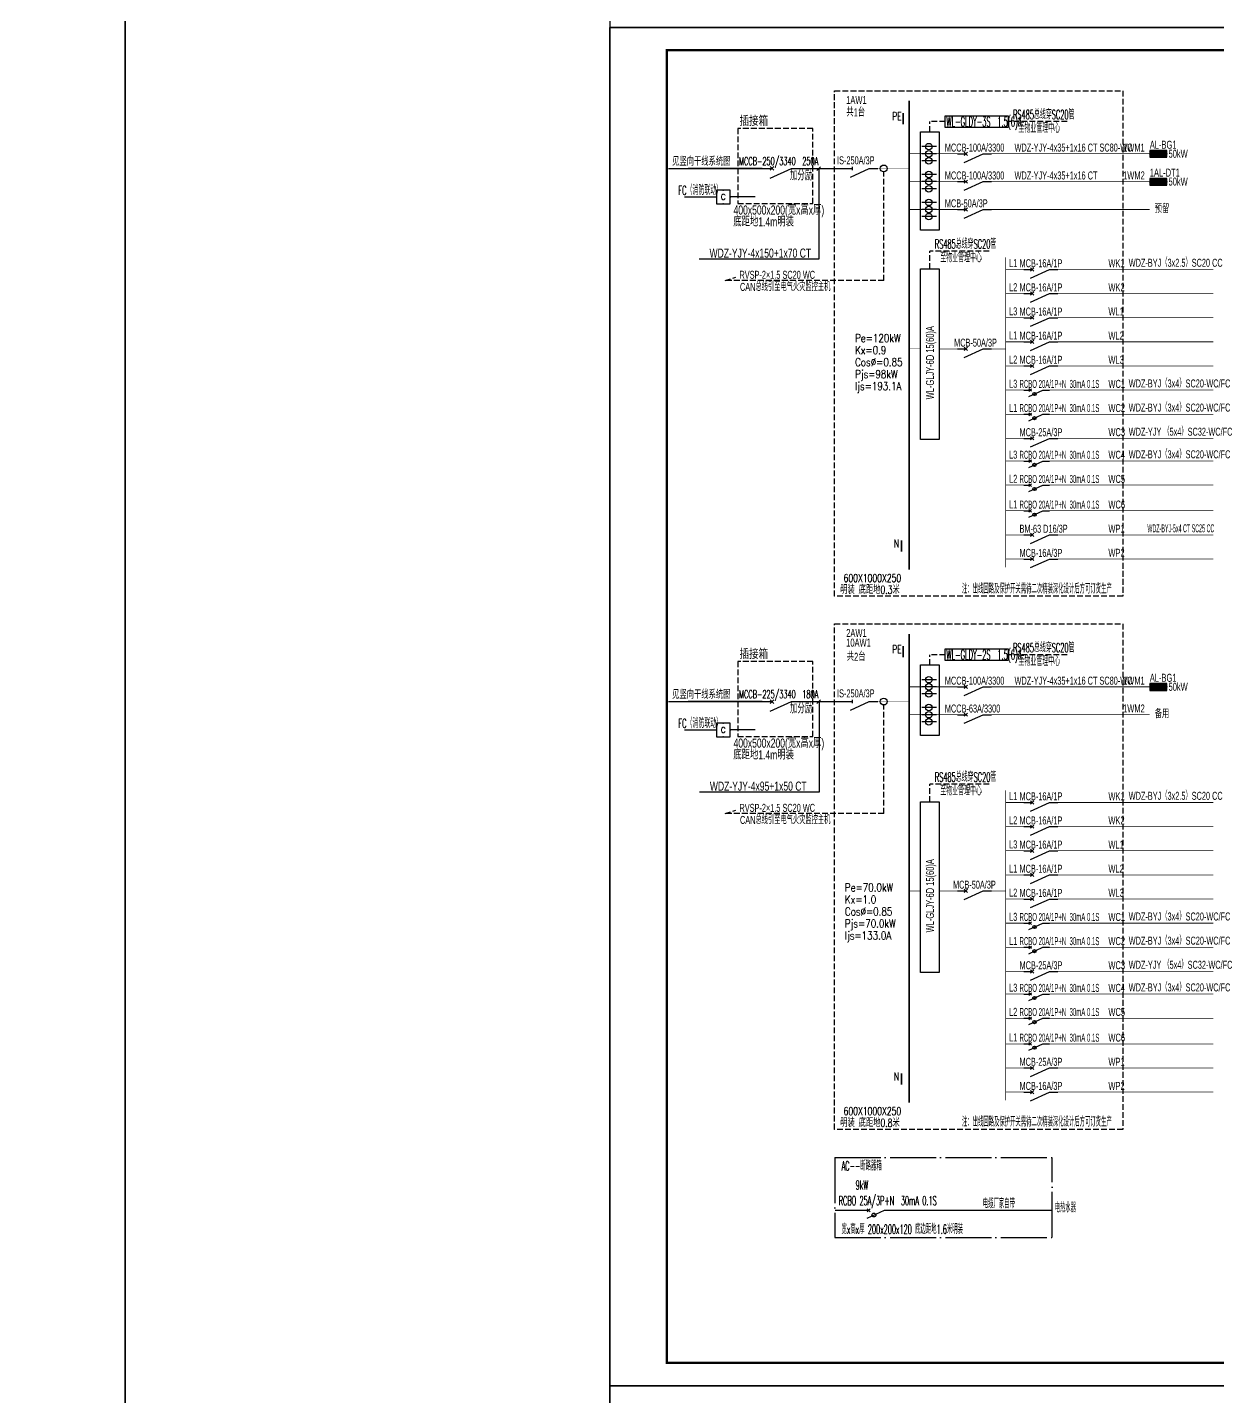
# Model space of a CAD drawing. Extents: x -127004 to 341119, y -13158 to 456864.
# Drawn here: x 122995 to 175045, y 127086 to 186961 of the extents above; entities that cross this region are included whole.
import ezdxf
from ezdxf.enums import TextEntityAlignment as Align

# ---------------------------------------------------------------- set-up
doc = ezdxf.new("R2010")
doc.units = 0
doc.header["$LTSCALE"] = 1000
for name, pattern in [('CONTINOUS', [0]), ('DASH', [0.35, 0.25, -0.1]), ('DOTE', [2.42, 2, -0.2, 0.02, -0.2])]:
    doc.linetypes.add(name, pattern=pattern)
doc.layers.get('0').update_dxf_attribs({"linetype": 'CONTINUOUS'})
for name, color, linetype in [('D-TEXT', 7, 'CONTINUOUS'), ('DIM-箱柜', 3, 'CONTINUOUS'), ('DQ', 7, 'CONTINOUS'), ('EL-TEXT', 3, 'CONTINUOUS'), ('ELEC-text', 7, 'CONTINUOUS'), ('ELEMENT', 3, 'CONTINUOUS'), ('EQUIP-照明', 3, 'CONTINUOUS'), ('EQUIP-箱柜', 3, 'CONTINUOUS'), ('LAYER3', 7, 'DOTE'), ('PUB_TEXT', 7, 'CONTINUOUS'), ('SIG_TEXT', 7, 'CONTINUOUS'), ('TEL_TEXT', 3, 'CONTINUOUS'), ('TEL_TITLE', 7, 'CONTINUOUS'), ('WIRE', 4, 'CONTINUOUS'), ('WIRE-照明', 1, 'CONTINUOUS'), ('内审意见修改', 2, 'CONTINUOUS')]:
    doc.layers.add(name, color=color, linetype=linetype)
doc.layers.add('内审要求修改2.10', color=6, linetype='CONTINUOUS', plot=False)
doc.styles.add('_COMPLEX', font='ros.shx', dxfattribs={"width": 0.6, "bigfont": 'jd.shx'})
doc.styles.add('_HZTXT', font='ROMANS2', dxfattribs={"width": 0.8, "bigfont": 'HZDF2'})
doc.styles.add('_TCH_LABEL', font='COMPLEX', dxfattribs={"bigfont": 'GBCBIG'})
doc.styles.add('_TEL_DIM', font='ROMANS2', dxfattribs={"width": 0.8, "height": 3.5, "bigfont": 'HZDF2'})
doc.styles.add('B', font='ROMANS2', dxfattribs={"width": 0.8, "bigfont": 'HZDF2'})
doc.styles.add('DIM_FONT', font='ROMANS', dxfattribs={"bigfont": 'HZTXT'})
doc.styles.add('JD', font='ros.shx', dxfattribs={"width": 0.8, "height": 600, "bigfont": 'hztxt.shx'})
doc.styles.get("Standard").update_dxf_attribs({"font": 'GBENOR', "bigfont": 'GBCBIG'})

# ---------------------------------------------------------------- blocks, each defined once
blk = doc.blocks.new('M_M8')
for p, q in [((-0.25, -0.2), (0, -0.75)), ((0.05, -0.25), (-0.05, -0.25))]:
    blk.add_line(p, q)
for points in [[(0, 0), (0, -0.25)], [(0, -0.75), (0, -1)]]:
    blk.add_lwpolyline(points)
at = {"style": 'DIM_FONT', "width": 0.8, "flags": 9}
blk.add_attdef('S', (0.25, -0.5), '', height=0.2, dxfattribs=at)
blk = doc.blocks.new('M_M7')
for p, q in [((-0.25, -0.2), (0, -0.75)), ((-0.047, -0.297), (0.047, -0.203)), ((-0.047, -0.203), (0.047, -0.297))]:
    blk.add_line(p, q)
for points in [[(0, 0), (0, -0.25)], [(0, -0.75), (0, -1)]]:
    blk.add_lwpolyline(points)
at = {"width": 0.8, "flags": 9}
blk.add_attdef('S', (0.25, -0.5), '', height=0.2, dxfattribs=at)
blk = doc.blocks.new('M_M19DXM')
for p, q in [((-0.25, -0.2), (0, -0.75)), ((-0.047, -0.203), (0.047, -0.297)), ((-0.047, -0.297), (0.047, -0.203))]:
    blk.add_line(p, q)
for points in [[(0, 0), (0, -0.25)], [(0, -0.75), (0, -1)]]:
    blk.add_lwpolyline(points)
blk.add_circle((-0.151, -0.417), 0.0615)
at = {"style": 'DIM_FONT', "width": 0.8, "flags": 9}
blk.add_attdef('S', (0.25, -0.5), '', height=0.2, dxfattribs=at)
blk = doc.blocks.new('SADF AGF AERG AER GER')
at = {"layer": 'DIM-箱柜'}
blk.add_lwpolyline([(-462150, -1228514), (-378050, -1228514), (-378050, -1287914), (-462150, -1287914)], close=True, dxfattribs=at)
blk = doc.blocks.new('*X6')
at = {"color": 0}
for p, q in [((-250, 33), (-83, 200)), ((-250, 68), (-118, 200)), ((-250, 104), (-154, 200)), ((-250, 139), (-189, 200)), ((-250, 174), (-224, 200)), ((-247, 0), (-47, 200)), ((-212, 0), (-12, 200)), ((-177, 0), (23, 200)), ((-141, 0), (59, 200)), ((-106, 0), (94, 200)), ((-71, 0), (129, 200)), ((-35, 0), (165, 200)), ((0, 0), (200, 200)), ((35, 0), (235, 200)), ((71, 0), (250, 179)), ((106, 0), (250, 144)), ((141, 0), (250, 109)), ((177, 0), (250, 73)), ((212, 0), (250, 38)), ((247, 0), (250, 3))]:
    blk.add_line(p, q, dxfattribs=at)
blk = doc.blocks.new('$equip$00001421')
for p, q in [((0.75, 0.6), (-0.75, 0.6)), ((-0.75, 0.6), (-0.75, 0)), ((-0.75, 0), (0.75, 0)), ((0.75, 0), (0.75, 0.6))]:
    blk.add_line(p, q)
at = {"const_width": 0.6}
blk.add_lwpolyline([(-0.75, 0.3), (0.75, 0.3)], dxfattribs=at)
for p in [(-0.75, 0.3), (0, 0.6), (0, 0), (0.75, 0.3)]:
    blk.add_point(p)
at = {"xscale": 0.00300000000061118, "yscale": 0.00300000000061118, "zscale": 0.00300000000061118}
blk.add_blockref('*X6', (0, 0), dxfattribs=at)
at = {"style": '_TCH_LABEL', "flags": 9}
blk.add_attdef('A', (0, 0), '', height=0.00002, dxfattribs=at)
blk = doc.blocks.new('A$C6873132B')
at = {"layer": 'DIM-箱柜'}
blk.add_blockref('SADF AGF AERG AER GER', (378050, 1287914), dxfattribs=at)
blk = doc.blocks.new('$equip_U$00000105(JDQINJING)')
for p, q in [((0.5, 1), (-0.5, 1)), ((-0.5, 1), (-0.5, 0)), ((0.5, 0), (0.5, 1)), ((-0.5, 0), (0.5, 0))]:
    blk.add_line(p, q)
for p in [(0, 1), (-0.5, 0.5), (0, 0), (0.5, 0.5)]:
    blk.add_point(p)
at = {"color": 7, "style": '_TEL_DIM'}
blk.add_attdef('$TEXT$', text='', height=0.4, dxfattribs=at).set_placement((-0.002, 0.507), align=Align.MIDDLE_CENTER)
at = {"color": 7, "style": '_TEL_DIM', "flags": 1}
blk.add_attdef('A', text='', height=0.00002, dxfattribs=at).set_placement((0, 0), align=Align.MIDDLE_CENTER)
blk = doc.blocks.new('$equip$00001781')
blk.add_circle((0, 0), 0.5)
at = {"flags": 9}
blk.add_attdef('A', (0, 0), '', height=0.00002, dxfattribs=at)

msp = doc.modelspace()

# ---------------------------------------------------------------- linework, layer by layer
at = {"linetype": 'DASH'}
for p, q in [((158296, 162084), (158296, 184191)), ((158296, 184191), (170904, 184191)), ((170904, 184191), (170904, 162084)), ((170904, 162084), (158296, 162084)), ((158296, 138773), (158296, 160881)), ((158296, 160881), (170904, 160881)), ((170904, 160881), (170904, 138773)), ((170904, 138773), (158296, 138773))]:
    msp.add_line(p, q, dxfattribs=at)
for p, q in [((157516, 180700, 0), (157678, 180862, 0)), ((153127, 179542, 0), (151735, 179542, 0)), ((157516, 157390, 0), (157678, 157551, 0)), ((153127, 156231, 0), (151735, 156231, 0))]:
    msp.add_line(p, q)
at = {"color": 3, "linetype": 'DASH'}
for p, q in [((160445, 175889, 0), (160445, 180642)), ((153507, 175889, 0), (153983, 176040, 0)), ((160445, 175889, 0), (153507, 175889, 0)), ((160445, 152578, 0), (160445, 157332)), ((153507, 152578, 0), (153983, 152730, 0)), ((160445, 152578, 0), (153507, 152578, 0))]:
    msp.add_line(p, q, dxfattribs=at)
for points in [[(127272, 356455), (341119, 356455), (341119, -13158), (127272, -13158)], [(-86575, 355413), (127272, 355413), (127272, -13158), (-86575, -13158)]]:
    msp.add_lwpolyline(points, close=True)
at = {"linetype": 'Continuous', "const_width": 72.9}
for points in [[(161299, 183216), (161299, 182719)], [(161219, 164535), (161219, 164038)], [(161299, 159905), (161299, 159408)], [(161219, 141224), (161219, 140727)]]:
    msp.add_lwpolyline(points, dxfattribs=at)
at = {"color": 2, "elevation": 0}
for points in [[(163127, 183100), (165884, 183100), (165884, 182581), (163127, 182581)], [(163127, 159790), (165884, 159790), (165884, 159271), (163127, 159271)]]:
    msp.add_lwpolyline(points, close=True, dxfattribs=at)
at = {"linetype": 'DASH', "elevation": 0}
for points in [[(157339, 182544), (154068, 182544), (154068, 179263), (157339, 179263)], [(157339, 159233), (154068, 159233), (154068, 155952), (157339, 155952)]]:
    msp.add_lwpolyline(points, close=True, dxfattribs=at)
at = {"color": 2}
for centre in [(162417, 181746), (162417, 181434), (162417, 181124), (162417, 180527), (162417, 180215), (162417, 179905), (162417, 179309), (162417, 178997), (162417, 178686), (162417, 158436), (162417, 158124), (162417, 157813), (162417, 157217), (162417, 156905), (162417, 156594)]:
    msp.add_circle(centre, 143, dxfattribs=at)
at = {"layer": 'ELEMENT'}
for points in [[(162052, 182396), (162875, 182396), (162875, 178089), (162052, 178089)], [(162052, 176400), (162875, 176400), (162875, 168944), (162052, 168944)], [(162052, 159086), (162875, 159086), (162875, 155990), (162052, 155990)], [(162052, 153089), (162875, 153089), (162875, 145634), (162052, 145634)]]:
    msp.add_lwpolyline(points, close=True, dxfattribs=at)
at = {"layer": 'LAYER3'}
for p, q in [((158312, 137539), (167807, 137539)), ((158312, 137539), (158312, 134040)), ((167807, 134040), (167807, 137539)), ((158311, 134040), (167807, 134040))]:
    msp.add_line(p, q, dxfattribs=at)
at = {"layer": 'TEL_TEXT', "color": 0, "ltscale": 2}
for p, q in [((157608, 180792, 0), (157608, 176823, 0)), ((157608, 176823, 0), (152377, 176823, 0)), ((157623, 157482), (157623, 153513)), ((157623, 153513), (152391, 153513))]:
    msp.add_line(p, q, dxfattribs=at)
at = {"layer": 'TEL_TEXT', "ltscale": 2}
for p, q in [((153727, 179563, 0), (154815, 179563, 0)), ((153727, 156253, 0), (154815, 156253, 0))]:
    msp.add_line(p, q, dxfattribs=at)
at = {"layer": 'TEL_TITLE'}
for points in [[(148461, 186961), (232561, 186961), (232561, 246361), (148461, 246361)], [(148461, 127561), (232561, 127561), (232561, 186961), (148461, 186961)], [(148461, 68161), (232561, 68161), (232561, 127561), (148461, 127561)]]:
    msp.add_lwpolyline(points, close=True, dxfattribs=at)
at = {"layer": 'TEL_TITLE', "const_width": 100}
msp.add_lwpolyline([(150961, 128561), (231561, 128561), (231561, 185961), (150961, 185961)], close=True, dxfattribs=at)
at = {"layer": 'WIRE', "color": 4}
for p, q in [((162752, 181746), (162109, 181746)), ((162752, 181434), (162109, 181434)), ((162752, 181124), (162109, 181124)), ((162752, 180527), (162109, 180527)), ((162752, 180215), (162109, 180215)), ((162752, 179905), (162109, 179905)), ((162752, 179309), (162109, 179309)), ((162752, 178997), (162109, 178997)), ((162752, 178686), (162109, 178686)), ((162752, 158436), (162109, 158436)), ((162752, 158124), (162109, 158124)), ((162752, 157813), (162109, 157813)), ((162752, 157217), (162109, 157217)), ((162752, 156905), (162109, 156905)), ((162752, 156594), (162109, 156594))]:
    msp.add_line(p, q, dxfattribs=at)
at = {"layer": 'WIRE', "const_width": 57.1}
for points in [[(159442, 135233), (158312, 135233)], [(160814, 135233), (167768, 135233)]]:
    msp.add_lwpolyline(points, dxfattribs=at)
at = {"layer": 'WIRE-照明', "linetype": 'DASH'}
for p, q in [((162464, 182396), (162464, 182841, 0)), ((163127, 182841, 0), (162464, 182841, 0)), ((168473, 182841, 0), (165884, 182841, 0)), ((162464, 176400), (162464, 177177)), ((165053, 177177), (162464, 177177)), ((162464, 159086), (162464, 159530, 0)), ((163127, 159530, 0), (162464, 159530, 0)), ((168473, 159530, 0), (165884, 159530, 0)), ((162464, 153089), (162464, 153867)), ((165053, 153867), (162464, 153867))]:
    msp.add_line(p, q, dxfattribs=at)
at = {"layer": 'WIRE-照明'}
for p, q in [((151039, 180792), (155560, 180792)), ((156559, 180792), (158687, 180792)), ((151039, 157482), (155560, 157482)), ((156559, 157482), (158687, 157482))]:
    msp.add_line(p, q, dxfattribs=at)
at = {"layer": 'WIRE-照明', "linetype": 'Continuous'}
for p, q in [((155132, 180792), (151899, 180792)), ((155132, 157482), (151899, 157482))]:
    msp.add_line(p, q, dxfattribs=at)
at = {"layer": 'WIRE-照明', "const_width": 60}
for points in [[(161557, 183751), (161557, 163248)], [(161557, 160441), (161557, 139938)]]:
    msp.add_lwpolyline(points, dxfattribs=at)
at = {"layer": 'WIRE-照明', "linetype": 'Continuous'}
for points, const_width in [([(161557, 181434), (163663, 181434)], 30), ([(165163, 181434), (172078, 181434)], 30), ([(159966, 180792), (160538, 180792)], 25), ([(160538, 180792), (161557, 180792)], 25), ([(161557, 180215), (163663, 180215)], 30), ([(165163, 180215), (172078, 180215)], 30), ([(161557, 178997), (163663, 178997)], 30), ([(165163, 178997), (172078, 178997)], 30), ([(165777, 163350), (165777, 176904)], 25), ([(165777, 176376), (166565, 176376)], 30), ([(168065, 176376), (174856, 176376)], 30), ([(165777, 175321), (166565, 175321)], 30), ([(168065, 175321), (174856, 175321)], 30), ([(165777, 174266), (166565, 174266)], 30), ([(168065, 174266), (174856, 174266)], 30), ([(165777, 173210), (166565, 173210)], 30), ([(167690, 173210), (174856, 173210)], 30), ([(161557, 172903), (162052, 172903)], 25), ([(162875, 172903), (163663, 172903)], 30), ([(165163, 172903), (165777, 172903)], 30), ([(165777, 172155), (166565, 172155)], 30), ([(167690, 172155), (174856, 172155)], 30), ([(165777, 171099), (166565, 171099)], 30), ([(167690, 171099), (174856, 171099)], 30), ([(165777, 170044), (166565, 170044)], 30), ([(167690, 170044), (174856, 170044)], 30), ([(165777, 168989), (166565, 168989)], 30), ([(167690, 168989), (174856, 168989)], 30), ([(165777, 167999), (166565, 167999)], 30), ([(167690, 167999), (174856, 167999)], 30), ([(165777, 166944), (166565, 166944)], 30), ([(167690, 166944), (174856, 166944)], 30), ([(165777, 165822), (166565, 165822)], 30), ([(167690, 165822), (174856, 165822)], 30), ([(165777, 164767), (166565, 164767)], 30), ([(167690, 164767), (174856, 164767)], 30), ([(165777, 163712), (166565, 163712)], 30), ([(167690, 163712), (174856, 163712)], 30), ([(161557, 158124), (163663, 158124)], 30), ([(165163, 158124), (172078, 158124)], 30), ([(159966, 157482), (160538, 157482)], 25), ([(160538, 157482), (161557, 157482)], 25), ([(161557, 156905), (163663, 156905)], 30), ([(165163, 156905), (172078, 156905)], 30), ([(165777, 140039), (165777, 153593)], 25), ([(165777, 153066), (166565, 153066)], 30), ([(168065, 153066), (174856, 153066)], 30), ([(165777, 152011), (166565, 152011)], 30), ([(168065, 152011), (174856, 152011)], 30), ([(165777, 150955), (166565, 150955)], 30), ([(168065, 150955), (174856, 150955)], 30), ([(165777, 149900), (166565, 149900)], 30), ([(167690, 149900), (174856, 149900)], 30), ([(161557, 149201), (162052, 149201)], 25), ([(162875, 149201), (163663, 149201)], 30), ([(165163, 149201), (165777, 149201)], 30), ([(165777, 148844), (166565, 148844)], 30), ([(167690, 148844), (174856, 148844)], 30), ([(165777, 147789), (166565, 147789)], 30), ([(167690, 147789), (174856, 147789)], 30), ([(165777, 146734), (166565, 146734)], 30), ([(167690, 146734), (174856, 146734)], 30), ([(165777, 145678), (166565, 145678)], 30), ([(167690, 145678), (174856, 145678)], 30), ([(165777, 144689), (166565, 144689)], 30), ([(167690, 144689), (174856, 144689)], 30), ([(165777, 143633), (166565, 143633)], 30), ([(167690, 143633), (174856, 143633)], 30), ([(165777, 142512), (166565, 142512)], 30), ([(167690, 142512), (174856, 142512)], 30), ([(165777, 141457), (166565, 141457)], 30), ([(167690, 141457), (174856, 141457)], 30), ([(165777, 140401), (166565, 140401)], 30), ([(167690, 140401), (174856, 140401)], 30)]:
    msp.add_lwpolyline(points, dxfattribs=dict(at, const_width=const_width))

# ---------------------------------------------------------------- block references
at = {"layer": 'DIM-箱柜'}
for p in [(610611, 1415475), (610611, 1356075)]:
    msp.add_blockref('SADF AGF AERG AER GER', p, dxfattribs=at)
at = {"layer": 'DQ', "xscale": 1500, "yscale": 1500, "zscale": 1500, "rotation": 90}
for p in [(158687, 180792), (158687, 157482)]:
    msp.add_blockref('M_M8', p, dxfattribs=at)
at = {"layer": 'ELEMENT', "rotation": 90}
for name, p, xscale, yscale, zscale in [('M_M7', (163663, 181434), 1500, 1500, 1500), ('M_M7', (155132, 180792), 1714.285714285681, 1714.285714285681, 1714.285714285681), ('M_M7', (163663, 180215), 1500, 1500, 1500), ('M_M7', (163663, 178997), 1500, 1500, 1500), ('M_M7', (166565, 176376), 1500, 1500, 1500), ('M_M7', (166565, 175321), 1500, 1500, 1500), ('M_M7', (166565, 174266), 1500, 1500, 1500), ('M_M7', (166565, 173210), 1500, 1500, 1500), ('M_M7', (163663, 172903), 1500, 1500, 1500), ('M_M7', (166565, 172155), 1500, 1500, 1500), ('M_M19DXM', (166565, 171099), 1125, 1125, 1125), ('M_M19DXM', (166565, 170044), 1125, 1125, 1125), ('M_M7', (166565, 168989), 1500, 1500, 1500), ('M_M19DXM', (166565, 167999), 1125, 1125, 1125), ('M_M19DXM', (166565, 166944), 1125, 1125, 1125), ('M_M19DXM', (166565, 165822), 1125, 1125, 1125), ('M_M7', (166565, 164767), 1500, 1500, 1500), ('M_M7', (166565, 163712), 1500, 1500, 1500), ('M_M7', (163663, 158124), 1500, 1500, 1500), ('M_M7', (155132, 157482), 1714.285714285681, 1714.285714285681, 1714.285714285681), ('M_M7', (163663, 156905), 1500, 1500, 1500), ('M_M7', (166565, 153066), 1500, 1500, 1500), ('M_M7', (166565, 152011), 1500, 1500, 1500), ('M_M7', (166565, 150955), 1500, 1500, 1500), ('M_M7', (166565, 149900), 1500, 1500, 1500), ('M_M7', (163663, 149201), 1500, 1500, 1500), ('M_M7', (166565, 148844), 1500, 1500, 1500), ('M_M19DXM', (166565, 147789), 1125, 1125, 1125), ('M_M19DXM', (166565, 146734), 1125, 1125, 1125), ('M_M7', (166565, 145678), 1500, 1500, 1500), ('M_M19DXM', (166565, 144689), 1125, 1125, 1125), ('M_M19DXM', (166565, 143633), 1125, 1125, 1125), ('M_M19DXM', (166565, 142512), 1125, 1125, 1125), ('M_M7', (166565, 141457), 1500, 1500, 1500), ('M_M7', (166565, 140401), 1500, 1500, 1500), ('M_M19DXM', (159442, 135233), 1371.428571428571, 1371.428571428571, 1371.428571428571)]:
    msp.add_blockref(name, p, dxfattribs=dict(at, xscale=xscale, yscale=yscale, zscale=zscale))
at = {"layer": 'EQUIP-照明', "linetype": 'ByBlock', "xscale": 300, "yscale": 300, "zscale": 300}
for p in [(160445, 180792), (160445, 157482)]:
    msp.add_blockref('$equip$00001781', p, dxfattribs=at)
at = {"layer": 'EQUIP-箱柜', "xscale": 500, "yscale": 500, "zscale": 500}
for p in [(172453, 181279), (172453, 180060), (172453, 157968)]:
    msp.add_blockref('$equip$00001421', p, dxfattribs=at)
at = {"layer": 'EQUIP-箱柜', "xscale": 600, "yscale": 600, "zscale": 600}
for p in [(153427, 179242, 0), (153427, 155931, 0)]:
    msp.add_blockref('$equip_U$00000105(JDQINJING)', p, dxfattribs=at).add_auto_attribs({'$TEXT$': 'C'})
at = {"layer": '内审要求修改2.10'}
for p in [(232561, 127561), (232561, 68161)]:
    msp.add_blockref('A$C6873132B', p, dxfattribs=at)

# ---------------------------------------------------------------- texts
at = {"layer": 'D-TEXT', "style": '_HZTXT', "width": 0.45}
for s, p in [('注：出线回路及保护开关需待二次精装深化设计后方可订货生产', (163864, 162207)), ('注：出线回路及保护开关需待二次精装深化设计后方可订货生产', (163864, 138897)), ('AC--断路器箱', (158598, 136976)), ('9kW', (159217, 136142)), ('电热水器', (167917, 135143)), ('宽x高x厚 200x200x120 底边距地1.6米明装', (158597, 134206))]:
    msp.add_text(s, height=400, dxfattribs=at).set_placement(p)
at = {"layer": 'EL-TEXT', "color": 255, "style": '_HZTXT', "width": 0.5}
for s, p in [('RS485总线穿SC20管', (166100, 182949, 0)), ('至物业管理中心', (166337, 182353, 0)), ('RS485总线穿SC20管', (162679, 177285)), ('至物业管理中心', (162916, 176689)), ('RS485总线穿SC20管', (166100, 159639, 0)), ('至物业管理中心', (166337, 159042, 0)), ('RS485总线穿SC20管', (162679, 153975)), ('至物业管理中心', (162916, 153378))]:
    msp.add_text(s, height=400, dxfattribs=at).set_placement(p)
at = {"layer": 'ELEC-text', "style": '_HZTXT', "width": 0.8}
for p in [(154139, 182654, 0), (154139, 159344, 0)]:
    msp.add_text('插接箱', height=400, dxfattribs=at).set_placement(p)
at = {"layer": 'PUB_TEXT', "style": '_HZTXT', "width": 0.5}
for p in [(151466, 179637, 1146), (151466, 156327, 1146)]:
    msp.add_text('FC（消防联动）', height=400, dxfattribs=at).set_placement(p)
at = {"layer": 'SIG_TEXT', "style": '_TEL_DIM', "width": 0.8}
for s, p in [('Pe=120kW', (159191, 173198)), ('Cos%%C=0.85', (159191, 172148)), ('Pjs=98kW', (159191, 171623)), ('Ijs=193.1A', (159191, 171098)), ('Pe=70.0kW', (158746, 149175)), ('Kx=1.0', (158746, 148650)), ('Cos%%C=0.85', (158746, 148125)), ('Pjs=70.0kW', (158746, 147600)), ('Ijs=133.0A', (158746, 147075))]:
    msp.add_text(s, height=350, dxfattribs=at).set_placement(p)
at = {"layer": 'TEL_TEXT', "ltscale": 2, "style": '_COMPLEX'}
for s, height, width, p in [('1AW1 ', 350, 0.7, (158804, 183613)), ('共1台', 350, 0.7, (158810, 183068)), ('MCCB-100A/3300', 350, 0.6, (163118, 181530)), ('WDZ-YJY-4x35+1x16 CT SC80-WC', 350, 0.6, (166165, 181530)), ('1WM1', 350, 0.7, (170912, 181532)), ('AL-BG1', 350, 0.7, (172081, 181654)), ('50kW', 350, 0.7, (172901, 181261)), ('IS-250A/3P', 350, 0.6, (158404, 180973)), ('MCCB-100A/3300', 350, 0.6, (163118, 180311)), ('WDZ-YJY-4x35+1x16 CT ', 350, 0.6, (166165, 180311)), ('1WM2', 350, 0.7, (170912, 180313)), ('1AL-DT1', 350, 0.7, (172081, 180435)), ('50kW', 350, 0.7, (172901, 180042)), ('400x500x200(宽x高x厚)', 400, 0.7, (153877, 178774, 0)), ('MCB-50A/3P', 350, 0.6, (163118, 179092)), ('预留', 350, 0.7, (172295, 178850)), ('底距地1.4m明装', 400, 0.7, (153865, 178259, 0)), ('L1', 350, 0.6, (165926, 176479)), ('MCB-16A/1P', 350, 0.6, (166384, 176472)), ('WK1', 350, 0.7, (170269, 176474)), ('WDZ-BYJ（3x2.5）SC20 CC', 350, 0.6, (171158, 176493)), (' RVSP-2×1.5 SC20 WC', 350, 0.6, (154047, 175967, 0)), ('CAN总线引至电气火灾监控主机', 350, 0.6, (154158, 175438, 0)), ('L2', 350, 0.6, (165926, 175424)), ('MCB-16A/1P', 350, 0.6, (166384, 175417)), ('WK2', 350, 0.7, (170269, 175418)), ('L3', 350, 0.6, (165926, 174368)), ('MCB-16A/1P', 350, 0.6, (166384, 174361)), ('WL1', 350, 0.7, (170269, 174363)), ('L1', 350, 0.6, (165926, 173313)), ('MCB-16A/1P', 350, 0.6, (166384, 173306)), ('WL2', 350, 0.7, (170269, 173308)), ('MCB-50A/3P', 350, 0.6, (163523, 172999)), ('L2', 350, 0.6, (165926, 172258)), ('MCB-16A/1P', 350, 0.6, (166384, 172250)), ('WL3', 350, 0.7, (170269, 172252)), ('L3', 350, 0.6, (165926, 171202)), ('RCBO 20A/1P+N  30mA 0.1S', 350, 0.45, (166384, 171195)), ('WC1', 350, 0.7, (170269, 171197)), ('WDZ-BYJ（3x4）SC20-WC/FC', 350, 0.6, (171158, 171216)), ('L1', 350, 0.6, (165926, 170147)), ('RCBO 20A/1P+N  30mA 0.1S', 350, 0.45, (166384, 170140)), ('WC2', 350, 0.7, (170269, 170141)), ('WDZ-BYJ（3x4）SC20-WC/FC', 350, 0.6, (171158, 170161)), ('MCB-25A/3P', 350, 0.6, (166384, 169084)), ('WDZ-YJY （5x4）SC32-WC/FC', 350, 0.6, (171158, 169105)), ('WC3', 350, 0.7, (170269, 169086)), ('L3', 350, 0.6, (165926, 168102)), ('RCBO 20A/1P+N  30mA 0.1S', 350, 0.45, (166384, 168095)), ('WC4', 350, 0.7, (170269, 168097)), ('WDZ-BYJ（3x4）SC20-WC/FC', 350, 0.6, (171158, 168116)), ('L2', 350, 0.6, (165926, 167046)), ('RCBO 20A/1P+N  30mA 0.1S', 350, 0.45, (166384, 167039)), ('WC5', 350, 0.7, (170269, 167041)), ('L1', 350, 0.6, (165926, 165925)), ('RCBO 20A/1P+N  30mA 0.1S', 350, 0.45, (166384, 165918)), ('WC6', 350, 0.7, (170269, 165920)), ('BM-63 D16/3P', 350, 0.6, (166384, 164862)), ('WP1', 350, 0.7, (170269, 164864)), ('MCB-16A/3P', 350, 0.6, (166384, 163807)), ('WP2', 350, 0.7, (170269, 163809)), ('2AW1 ', 350, 0.7, (158804, 160305)), ('10AW1 ', 350, 0.7, (158804, 159882)), ('AL-BG1', 350, 0.7, (172081, 158344)), ('MCCB-100A/3300', 350, 0.6, (163118, 158219)), ('WDZ-YJY-4x35+1x16 CT SC80-WC', 350, 0.6, (166165, 158219)), ('1WM1', 350, 0.7, (170912, 158221)), ('50kW', 350, 0.7, (172901, 157951)), ('IS-250A/3P', 350, 0.6, (158404, 157663)), ('MCCB-63A/3300', 350, 0.6, (163118, 157000)), ('1WM2', 350, 0.7, (170912, 157002)), ('备用', 350, 0.7, (172295, 156759)), ('400x500x200(宽x高x厚)', 400, 0.7, (153877, 155464, 0)), ('底距地1.4m明装', 400, 0.7, (153865, 154948, 0)), ('L1', 350, 0.6, (165926, 153169)), ('MCB-16A/1P', 350, 0.6, (166384, 153162)), ('WK1', 350, 0.7, (170269, 153164)), ('WDZ-BYJ（3x2.5）SC20 CC', 350, 0.6, (171158, 153183)), (' RVSP-2×1.5 SC20 WC', 350, 0.6, (154047, 152657, 0)), ('CAN总线引至电气火灾监控主机', 350, 0.6, (154158, 152128, 0)), ('L2', 350, 0.6, (165926, 152113)), ('MCB-16A/1P', 350, 0.6, (166384, 152106)), ('WK2', 350, 0.7, (170269, 152108)), ('L3', 350, 0.6, (165926, 151058)), ('MCB-16A/1P', 350, 0.6, (166384, 151051)), ('WL1', 350, 0.7, (170269, 151053)), ('L1', 350, 0.6, (165926, 150003)), ('MCB-16A/1P', 350, 0.6, (166384, 149995)), ('WL2', 350, 0.7, (170269, 149997)), ('MCB-50A/3P', 350, 0.6, (163474, 149297)), ('L2', 350, 0.6, (165926, 148947)), ('MCB-16A/1P', 350, 0.6, (166384, 148940)), ('WL3', 350, 0.7, (170269, 148942)), ('L3', 350, 0.6, (165926, 147892)), ('RCBO 20A/1P+N  30mA 0.1S', 350, 0.45, (166384, 147885)), ('WC1', 350, 0.7, (170269, 147886)), ('WDZ-BYJ（3x4）SC20-WC/FC', 350, 0.6, (171158, 147906)), ('L1', 350, 0.6, (165926, 146836)), ('RCBO 20A/1P+N  30mA 0.1S', 350, 0.45, (166384, 146829)), ('WC2', 350, 0.7, (170269, 146831)), ('WDZ-BYJ（3x4）SC20-WC/FC', 350, 0.6, (171158, 146850)), ('MCB-25A/3P', 350, 0.6, (166384, 145774)), ('WC3', 350, 0.7, (170269, 145776)), ('WDZ-YJY （5x4）SC32-WC/FC', 350, 0.6, (171158, 145795)), ('L3', 350, 0.6, (165926, 144792)), ('RCBO 20A/1P+N  30mA 0.1S', 350, 0.45, (166384, 144784)), ('WC4', 350, 0.7, (170269, 144786)), ('WDZ-BYJ（3x4）SC20-WC/FC', 350, 0.6, (171158, 144805)), ('L2', 350, 0.6, (165926, 143736)), ('RCBO 20A/1P+N  30mA 0.1S', 350, 0.45, (166384, 143729)), ('WC5', 350, 0.7, (170269, 143731)), ('L1', 350, 0.6, (165926, 142615)), ('RCBO 20A/1P+N  30mA 0.1S', 350, 0.45, (166384, 142607)), ('WC6', 350, 0.7, (170269, 142609)), ('MCB-25A/3P', 350, 0.6, (166384, 141552)), ('WP1', 350, 0.7, (170269, 141554)), ('MCB-16A/3P', 350, 0.6, (166384, 140497)), ('WP2', 350, 0.7, (170269, 140499))]:
    msp.add_text(s, height=height, dxfattribs=dict(at, width=width)).set_placement(p)
at = {"layer": 'TEL_TEXT', "linetype": 'Continuous', "style": 'B', "oblique": 0.7}
for s, width, p in [('PE', 0.7, (160810, 182900)), ('见竖向干线系统图', 0.7, (151190, 180916)), ('MCCB-250/3340  250A', 0.6, (154117, 180938, 0)), ('N', 0.7, (160889, 164219)), ('600X1000X250', 0.7, (158686, 162707)), ('明装 底距地0.3米', 0.7, (158539, 162191)), ('PE', 0.7, (160810, 159590)), ('见竖向干线系统图', 0.7, (151190, 157605)), ('MCCB-225/3340  180A', 0.6, (154117, 157627, 0)), ('N', 0.7, (160889, 140909)), ('600X1000X250', 0.7, (158686, 139396)), ('明装 底距地0.8米', 0.7, (158539, 138881))]:
    msp.add_text(s, height=350, dxfattribs=dict(at, width=width)).set_placement(p)
at = {"layer": 'TEL_TEXT', "color": 6, "linetype": 'Continuous', "style": 'JD', "width": 0.6}
for p in [(156346, 180276), (156346, 156966)]:
    msp.add_text('加分励', height=400, dxfattribs=at).set_placement(p)
at = {"layer": 'TEL_TEXT', "color": 0, "ltscale": 2, "style": '_COMPLEX', "width": 0.7}
for s, p in [('WDZ-YJY-4x150+1x70 CT', (152826, 176891, 0)), ('WDZ-YJY-4x95+1x50 CT', (152841, 153581, 0))]:
    msp.add_text(s, height=400, dxfattribs=at).set_placement(p)
at = {"layer": 'TEL_TEXT', "ltscale": 2, "style": '_COMPLEX', "width": 0.7}
for p in [(162642, 170697), (162642, 147386)]:
    msp.add_text('WL-GLJY-6D 15(60)A', height=350, rotation=90, dxfattribs=at).set_placement(p)
at = {"layer": '内审意见修改'}
for s, height, style, width, p in [('WL-GLDY-3S  1.5(6)A', 428.57, '_HZTXT', 0.45, (163190, 182628)), ('Kx=0.9', 350, '_TEL_DIM', 0.8, (159191, 172673)), ('WL-GLDY-2S  1.5(6)A', 428.57, '_HZTXT', 0.45, (163190, 159317)), ('RCBO 25A/3P+N  30mA 0.1S', 400, '_HZTXT', 0.45, (158476, 135457)), ('电缆厂家自带', 400, '_HZTXT', 0.45, (164777, 135325))]:
    msp.add_text(s, height=height, dxfattribs=dict(at, style=style, width=width)).set_placement(p)
at = {"layer": '内审意见修改', "ltscale": 2, "style": '_COMPLEX'}
for s, width, p in [('WDZ-BYJ-5x4 CT SC25 CC', 0.4, (171974, 164880)), ('共2台', 0.7, (158829, 159263))]:
    msp.add_text(s, height=350, dxfattribs=dict(at, width=width)).set_placement(p)

doc.saveas('drawing.dxf')
